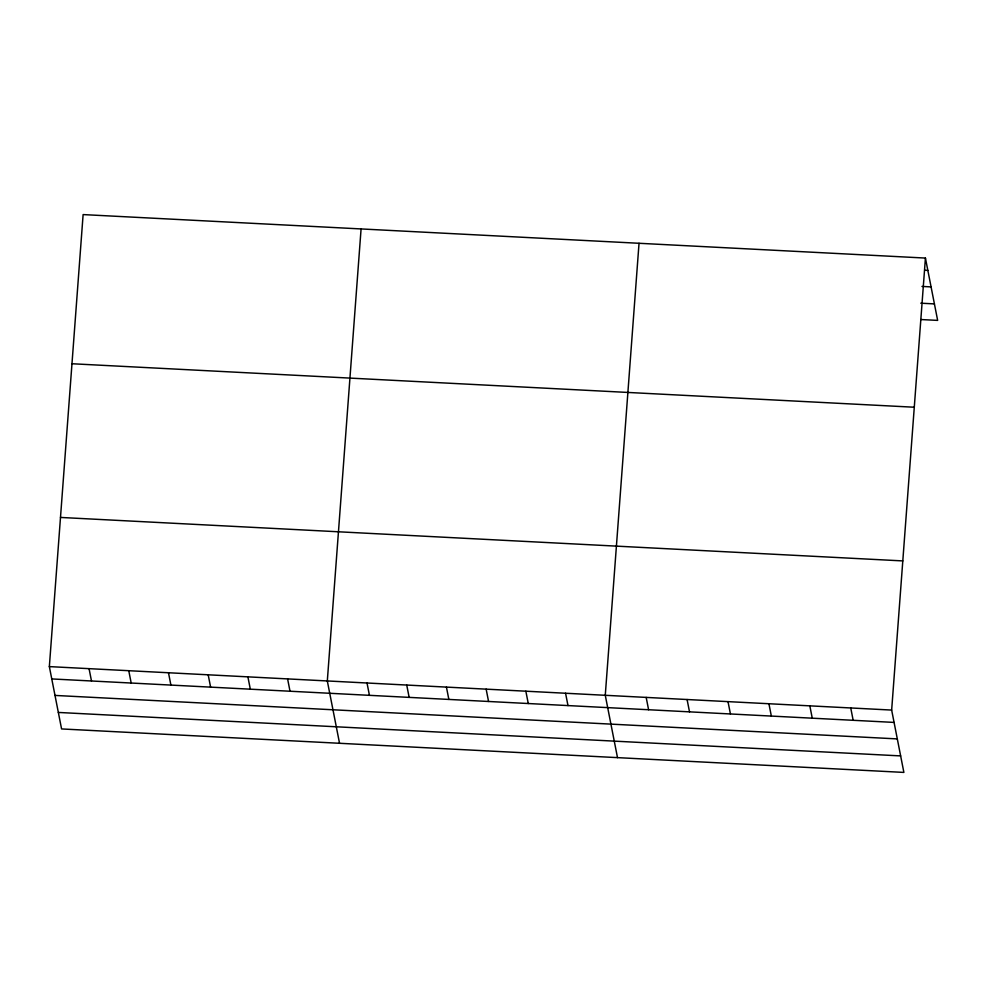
<?xml version="1.0" encoding="UTF-8"?>
<svg xmlns="http://www.w3.org/2000/svg" width="987" height="987" viewBox="0 0 987 987"><rect width="100%" height="100%" fill="white"/><g stroke="black" fill="none" stroke-linecap="round" stroke-linejoin="round"><path stroke-width="1.48" d="M925.424 258.063L891.656 710.072L903.882 772.414L61.576 728.937L49.35 666.607L83.118 214.586L925.424 258.063L937.65 320.393L920.982 319.541M361.082 228.935L327.314 680.944L339.54 743.285M639.033 243.283L605.265 695.292L617.504 757.634M924.807 270.228L927.842 270.389M921.981 286.427L931.074 286.896M920.772 303.194L934.418 303.897M71.977 363.747L914.283 407.224M60.491 517.435L902.797 560.912M49.35 666.607L891.656 710.072M51.768 678.933L894.074 722.41M55.001 695.428L897.306 738.905M58.344 712.441L900.65 755.906M850.745 707.963L853.163 720.288M809.833 705.853L812.252 718.178M768.922 703.743L771.341 716.068M728.011 701.634L730.429 713.959M687.088 699.524L689.506 711.849M646.177 697.402L648.595 709.739M565.563 693.244L567.981 705.569M525.849 691.196L528.267 703.521M486.147 689.148L488.565 701.473M446.432 687.1L448.851 699.425M406.73 685.052L409.149 697.377M367.016 683.004L369.434 695.329M287.599 678.896L290.018 691.233M247.897 676.848L250.316 689.173M208.183 674.8L210.601 687.125M168.481 672.752L170.899 685.077M128.766 670.704L131.185 683.029M89.064 668.655L91.483 680.981"/></g></svg>
